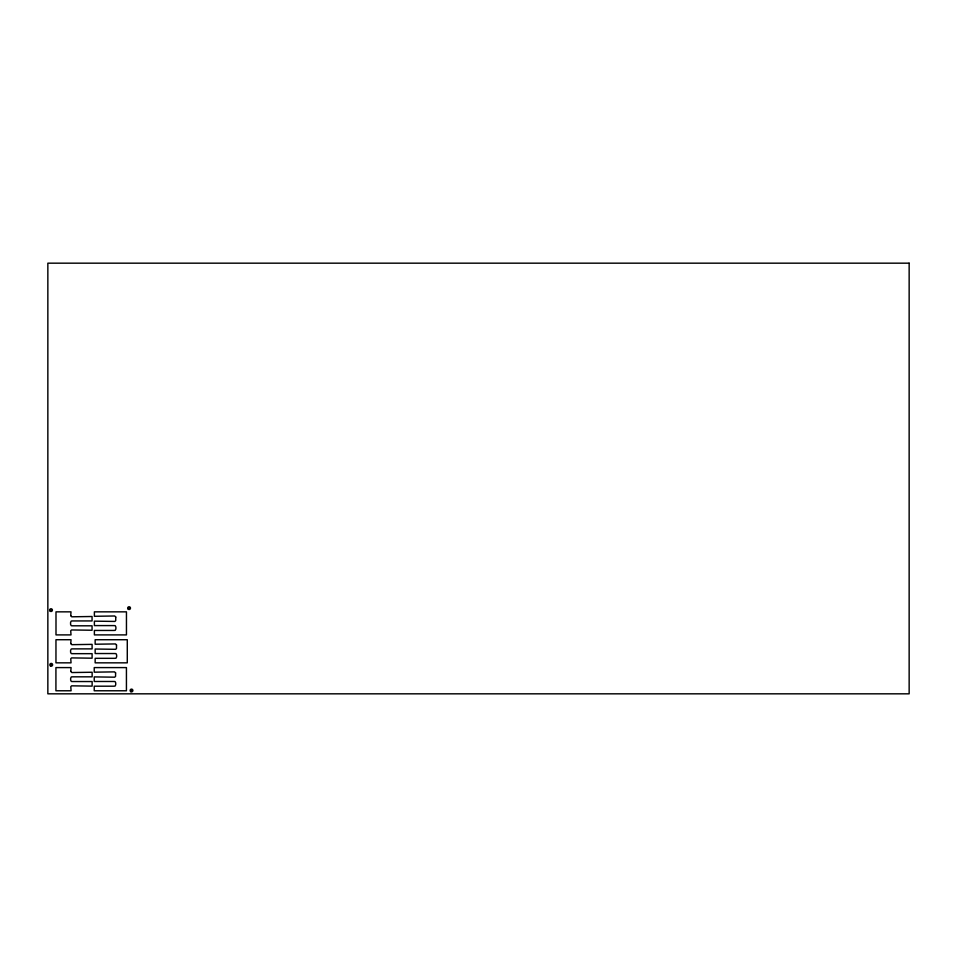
<?xml version="1.0" encoding="UTF-8"?>
<svg xmlns="http://www.w3.org/2000/svg" width="957" height="957" viewBox="0 0 957 957"><rect width="100%" height="100%" fill="white"/><g stroke="black" fill="none" stroke-linecap="round" stroke-linejoin="round"><path stroke-width="1.44" d="M50.482 610.076L51.499 610.195L50.482 610.04M50.721 664.756L51.75 664.828L50.721 664.756M128.561 608.09L129.59 608.162L128.561 608.09M130.989 690.452L132.018 690.523L130.989 690.416M70.71 615.674L71.739 616.798L92.063 616.499L92.063 620.937L72.481 620.937C69.837 619.586 69.825 627.218 72.481 625.806L92.063 625.806L92.063 630.244L71.56 629.957L70.722 630.795L71.009 634.898L55.996 634.898L55.996 611.846L71.009 611.846L70.722 615.578M70.746 643.547L71.775 644.671L92.099 644.372L92.099 648.882L72.505 648.882C69.885 647.506 69.813 655.102 72.505 653.667L92.099 653.667L92.099 658.189L71.584 657.902L70.758 658.727L71.045 662.842L55.961 662.842L55.961 639.719L71.045 639.719L70.746 643.547M70.782 671.419L71.811 672.544L92.135 672.245L92.135 676.826L72.541 676.826C69.921 675.439 69.933 682.963 72.541 681.54L92.135 681.54L92.135 686.121L71.619 685.834L70.794 686.671L71.081 690.775L55.925 690.775L55.925 667.591L71.081 667.591L70.782 671.419M115.749 617.026L115.725 620.603L114.9 621.44L94.384 621.153L94.384 625.591L113.979 625.591C116.646 624.167 116.61 631.811 113.979 630.448L94.384 630.448L94.384 634.898L126.456 634.898L126.456 611.846L94.384 611.846L94.384 616.296L114.708 615.985L115.749 617.026M116.515 644.97L116.491 648.475L115.665 649.313L95.15 649.025L95.15 653.535L114.744 653.535C117.412 652.136 117.364 659.684 114.744 658.32L95.15 658.32L95.15 662.842L127.281 662.842L127.281 639.719L95.15 639.719L95.15 644.228L115.474 643.929L116.515 644.97M115.594 672.903L115.57 676.348L114.744 677.185L94.229 676.898L94.229 681.48L113.823 681.48C116.491 680.056 116.431 687.581 113.823 686.193L94.229 686.193L94.229 690.775L126.432 690.775L126.432 667.591L94.229 667.591L94.229 672.173L114.553 671.874L115.594 672.903M909.15 263.175L47.85 263.175L47.85 693.825L909.15 693.825L909.15 263.175M50.338 611.308A1.376 1.376 0 0 0 52.396 610.123A1.376 1.376 0 0 0 50.338 608.927A1.376 1.376 0 0 0 50.338 611.308M50.542 665.988A1.376 1.376 0 0 0 52.611 664.792A1.376 1.376 0 0 0 50.542 663.596A1.376 1.376 0 0 0 50.542 665.988M128.394 609.322A1.376 1.376 0 0 0 130.463 608.126A1.376 1.376 0 0 0 128.394 606.929A1.376 1.376 0 0 0 128.394 609.322M130.822 691.684A1.376 1.376 0 0 0 132.879 690.487A1.376 1.376 0 0 0 130.822 689.291A1.376 1.376 0 0 0 130.822 691.684"/></g></svg>
